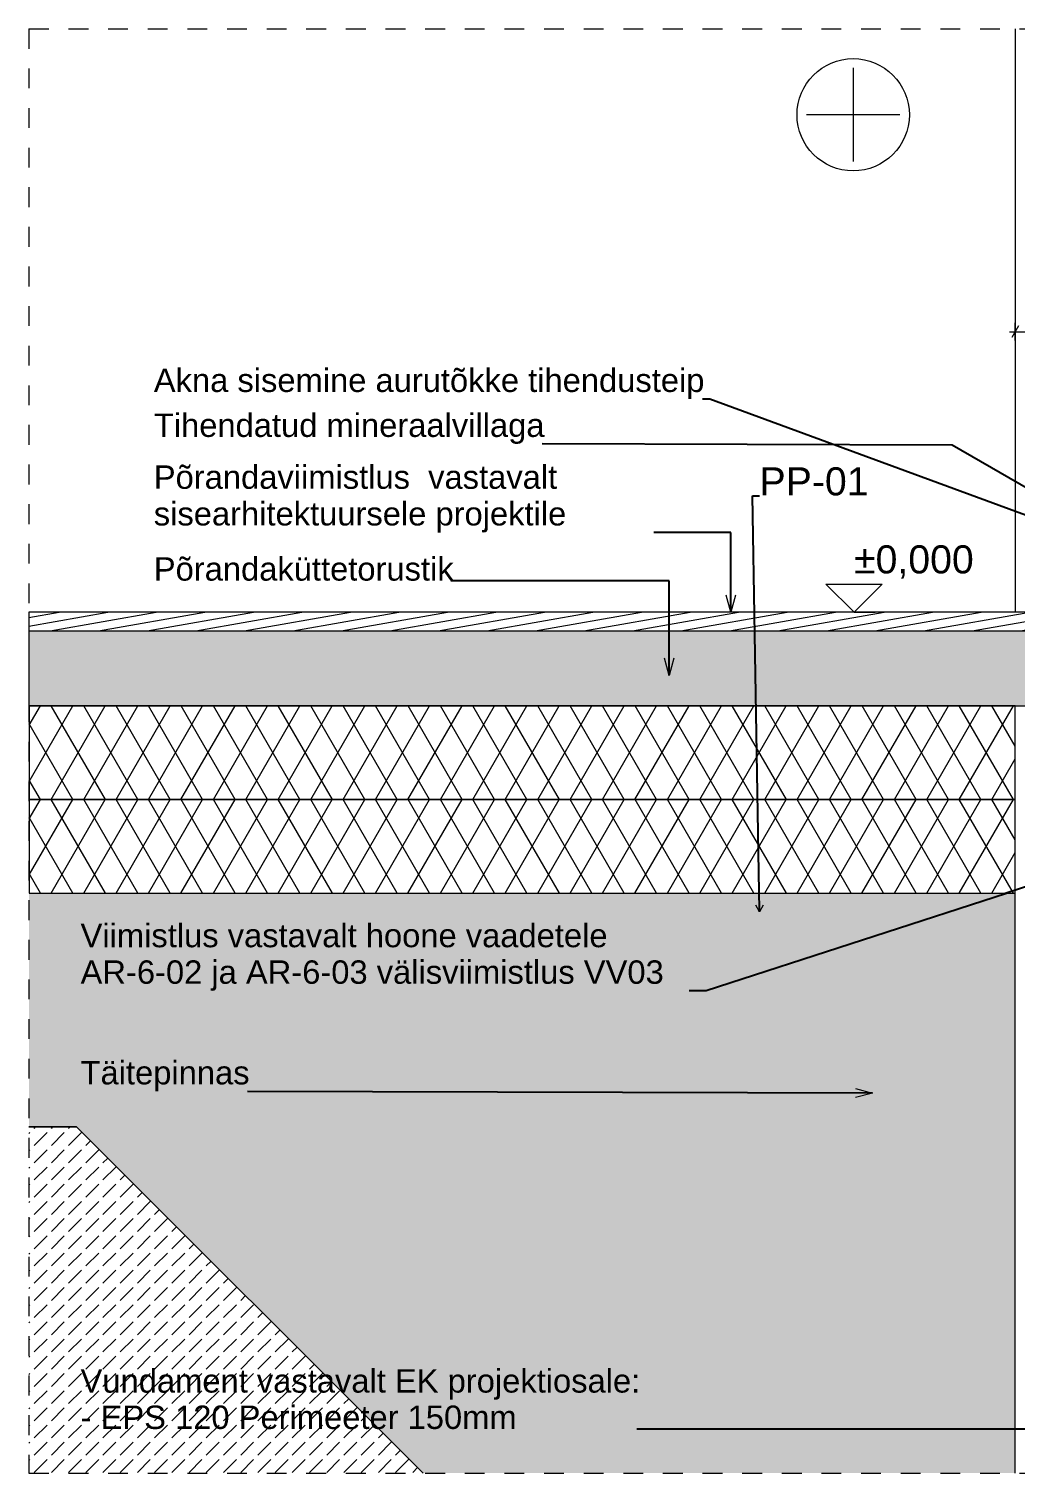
# Model space of a CAD drawing. Header units: millimetres. Extents: x 2715 to 5047, y -920 to 3095.
# Drawn here: x 2715 to 3769, y -920 to 624 of the extents above; entities that cross this region are included whole.
import ezdxf

# ---------------------------------------------------------------- set-up
doc = ezdxf.new("R2010")
doc.units = ezdxf.units.MM
doc.header["$MEASUREMENT"] = 0
doc.linetypes.add('Dashed', pattern=[42.333333333324, 21.166666666662, -21.166666666662])
doc.linetypes.add('Wipeout_Contour', pattern=[1000, 0, -1000])
for name, color, linetype, lineweight in [('0_Pen_No__1', 7, 'Continuous', 13), ('2D Drafting - General_Pen_No__1', 7, 'Continuous', 13), ('Annotation - Label_Pen_No__2', 8, 'Continuous', 15), ('Dimensioning - General_Pen_No__1', 7, 'Continuous', 13), ('New_0_Pen_No__1', 7, 'Continuous', 13), ('New_Dimensioning - General_Pen_No__1', 7, 'Continuous', 13), ('New_Structural - Bearing_Pen_No__1', 7, 'Continuous', 13)]:
    doc.layers.add(name, color=color, linetype=linetype, lineweight=lineweight)
doc.layers.add('0_Pen_No__82', color=7, linetype='Continuous', lineweight=20, true_color=0xaaaaaa)
doc.layers.add('2D Drafting - General_Pen_No__61', color=7, linetype='Continuous', lineweight=20, true_color=0x6a6a6a)
doc.layers.add('Dimensioning - General', color=7, linetype='Continuous')
doc.styles.add('GENERATED_STYLE_1', font='')
doc.styles.get('GENERATED_STYLE_1').set_extended_font_data('Arial')
doc.dimstyles.new('GENERATED_STYLE__3', dxfattribs={"dimtxt": 30, "dimasz": 9.500000000000002, "dimexe": 0.18, "dimexo": 0.0625, "dimgap": 0, "dimtad": 1, "dimtih": 1, "dimtoh": 1, "dimdec": 0, "dimzin": 0, "dimdsep": 46, "dimtxsty": 'GENERATED_STYLE_1', "dimblk": 'ARROWHEAD_2', "dimblk1": 'ARROWHEAD_2', "dimblk2": 'ARROWHEAD_2', "dimcen": 0.09, "dimse1": 1, "dimse2": 1, "dimclrd": 7, "dimclre": 7, "dimclrt": 7, "dimadec": 0, "dimazin": 0, "dimtfac": 1, "dimtdec": 4, "dimtmove": 0, "dimatfit": 3, "dimfxl": 0, "dimtolj": 1, "dimtzin": 0, "dimarcsym": 0})
doc.dimstyles.new('GENERATED_STYLE__4', dxfattribs={"dimtxt": 0.18, "dimasz": 18.24, "dimexe": 0.18, "dimexo": 0.0625, "dimgap": 0, "dimtad": 0, "dimtih": 1, "dimtoh": 1, "dimdec": 4, "dimzin": 0, "dimdsep": 46, "dimcen": 0.09, "dimadec": 0, "dimazin": 0, "dimtfac": 1, "dimtdec": 4, "dimtmove": 0, "dimatfit": 3, "dimldrblk": 'ARROWHEAD_3', "dimfxl": 0, "dimtolj": 1, "dimtzin": 0, "dimarcsym": 0})
doc.dimstyles.new('GENERATED_STYLE__5', dxfattribs={"dimtxt": 0.18, "dimasz": 7.6, "dimexe": 0.18, "dimexo": 0.0625, "dimgap": 0, "dimtad": 0, "dimtih": 1, "dimtoh": 1, "dimdec": 4, "dimzin": 0, "dimdsep": 46, "dimcen": 0.09, "dimadec": 0, "dimazin": 0, "dimtfac": 1, "dimtdec": 4, "dimtmove": 0, "dimatfit": 3, "dimldrblk": 'ARROWHEAD_14', "dimfxl": 0, "dimtolj": 1, "dimtzin": 0, "dimarcsym": 0})

# ---------------------------------------------------------------- blocks, each defined once
blk = doc.blocks.new('*D8')
at = {"layer": 'Dimensioning - General_Pen_No__1', "color": 7, "linetype": 'Continuous', "lineweight": 13}
for p, q in [((3768.811286328724, 290.5433238250697), (3768.811286328724, 309.2933238250698)), ((4040.979458752066, 290.5433238250697), (4040.979458752066, 309.2933238250698)), ((3762.698786328724, 299.9183238250697), (3768.811286328724, 299.9183238250697)), ((3772.419723828724, 306.1683238250697), (3765.202848828724, 293.6683238250698)), ((3768.811286328724, 299.9183238250697), (4040.979458752066, 299.9183238250697)), ((4037.371021252066, 293.6683238250698), (4044.587896252066, 306.1683238250697)), ((4040.979458752066, 299.9183238250697), (4047.091958752066, 299.9183238250697))]:
    blk.add_line(p, q, dxfattribs=at)
at = {"layer": 'Dimensioning - General_Pen_No__1', "color": 7, "lineweight": 13, "insert": (3870.746672242371, 305.9183236909593), "char_height": 30, "attachment_point": 7, "style": 'GENERATED_STYLE_1'}
blk.add_mtext('\\A1;{\\pql;\\fArial|b0|i0|c0|p34;270}', dxfattribs=at)
blk = doc.blocks.new('ARROWHEAD_2')
at = {"color": 0, "linetype": 'Continuous', "lineweight": 0}
for p, q in [((0, 0), (-1, 0)), ((-0.3781315, -0.655), (0.3781315, 0.655))]:
    blk.add_line(p, q, dxfattribs=at)
blk = doc.blocks.new('ARROWHEAD_3')
at = {"color": 0, "linetype": 'Continuous', "lineweight": 0}
blk.add_line((0, 0), (-1, 0), dxfattribs=at)
at = {"color": 0, "linetype": 'Continuous', "lineweight": 0, "flags": 128}
blk.add_lwpolyline([(-1, 0.2679), (0, 0), (-1, -0.2679)], dxfattribs=at)
blk = doc.blocks.new('ARROWHEAD_14')
at = {"color": 0, "linetype": 'Continuous', "lineweight": 0}
blk.add_line((0, 0), (-1, 0), dxfattribs=at)
at = {"color": 0, "linetype": 'Continuous', "lineweight": 0, "flags": 128}
blk.add_lwpolyline([(-0.9093, 0.525), (0, 0), (-0.9093, -0.525)], dxfattribs=at)

msp = doc.modelspace()

# ---------------------------------------------------------------- hatches: boundary and pattern name
at = {"layer": 'New_Structural - Bearing_Pen_No__1', "linetype": 'Continuous', "lineweight": 13}
h = msp.add_hatch(dxfattribs=at)
h.set_pattern_fill('Wood_0001', style=0, pattern_type=2)
h.set_pattern_definition([(10.00000000000001, (0, 0), (-1.562833557601175, 8.863269542312008), [])])
h.paths.add_polyline_path([(4079.580899953685, -19.84243034906357), (4079.580899953685, 0.1575696509364469), (2715.351942632282, 0.1575696509364469), (2715.351942632282, -19.84243034906357)])
h = msp.add_hatch(dxfattribs=at)
h.set_pattern_fill('Structural_Concrete_0001', style=0, pattern_type=2)
h.set_pattern_definition([(0, (0, 0), (0, 62.35383155021313), [6.000000238420001, -30.0000011921]), (0, (18.00000071526, 31.17691450028022), (0, 62.35383155021313), [6.000000238420001, -30.0000011921]), (60.00000000000014, (0, 0), (-54.00000214578026, 31.17691577510644), [6.000000238420001, -30.00000119210001]), (60.00000000000014, (36.00000143052001, 0), (-54.00000214578026, 31.17691577510644), [6.000000238420001, -30.00000119210001]), (120.0000000000003, (6.000000238420001, 0), (54.00000214578004, 31.17691577510681), [6.00000023842, -30.0000011921]), (120.0000000000003, (42.00000166894001, 0), (54.00000214578004, 31.17691577510681), [6.00000023842, -30.0000011921]), (0, (0, 6.000000238420001), (0, 12.00000047684), [0, -12.00000047684, 0, -18.00000071526]), (44.99999999999999, (6.000000238420001, 6.000000238420001), (-8.485281711415366, 8.485281711415373), [0, -9.000000357630002, 0, -15.00000059605])])
h.paths.add_polyline_path([(3958.811286328722, -100), (3958.811286328722, -20.00000000000002), (2715.351942632282, -20.00000000000002), (2715.351942632282, -100.0000000000003)])
h = msp.add_hatch(dxfattribs=at)
h.set_pattern_fill('Batt_Insulation_0001', style=0, pattern_type=2)
h.set_pattern_definition([(60.00000000000015, (3149.154032841619, -150.000007498543), (-25.98076211353319, 14.99999999999994), []), (120.0000000000003, (3149.154032841619, -150.000007498543), (25.98076211353309, 15.00000000000012), [])])
h.paths.add_polyline_path([(3768.811286328724, -100.0000000000003), (2715.761738515738, -100.0000000000003), (2715.761738515738, -200.0000149970857), (3768.811286328724, -200.0000149970857)])

# ---------------------------------------------------------------- linework, layer by layer
at = {"layer": '2D Drafting - General_Pen_No__1', "color": 7, "linetype": 'Continuous', "lineweight": 13}
for points in [[(3595.849216656008, 581.7532761972237), (3595.849216656008, 481.7532761972192)], [(3645.84921665601, 531.7532761972217), (3545.849216656005, 531.7532761972217)]]:
    msp.add_lwpolyline(points, dxfattribs=at)
msp.add_circle((3595.849216656008, 531.7532761972217), 59.99999999999762, dxfattribs=at)
at = {"layer": 'New_0_Pen_No__1', "color": 7, "linetype": 'Dashed', "lineweight": 13}
msp.add_lwpolyline([(2715.351942632282, 623.5415151328278), (5047.110300796499, 623.541515132827)], dxfattribs=at)
at = {"layer": 'New_Dimensioning - General_Pen_No__1', "color": 7, "linetype": 'Continuous', "lineweight": 13}
for p, q in [((3596.782833950405, 0), (3566.782833950405, 30)), ((3566.782833950405, 30), (3626.782833950405, 30)), ((3626.782833950405, 30), (3596.782833950405, 0)), ((3596.782833950405, 0), (3574.282833950405, 0)), ((3596.782833950405, 0), (3619.282833950405, 0))]:
    msp.add_line(p, q, dxfattribs=at)
at = {"layer": 'New_Structural - Bearing_Pen_No__1', "color": 7, "linetype": 'Continuous', "lineweight": 13}
msp.add_line((3768.811286328724, 623.5415151328278), (3768.811286328724, 0), dxfattribs=at)
at = {"layer": 'New_Structural - Bearing_Pen_No__1', "color": 7, "linetype": 'Continuous', "lineweight": 13, "flags": 128}
for points in [[(4079.580899953685, -19.84243034906357), (4079.580899953685, 0.1575696509364469), (2715.351942632282, 0.1575696509364469), (2715.351942632282, -19.84243034906357)], [(3958.811286328722, -100), (3958.811286328722, -20.00000000000002), (2715.351942632282, -20.00000000000002), (2715.351942632282, -100.0000000000003)], [(3768.811286328724, -100.0000000000003), (2715.761738515738, -100.0000000000003), (2715.761738515738, -200.0000149970857), (3768.811286328724, -200.0000149970857)]]:
    msp.add_lwpolyline(points, close=True, dxfattribs=at)

# ---------------------------------------------------------------- texts
at = {"layer": 'Annotation - Label_Pen_No__2', "color": 8, "linetype": 'Continuous', "lineweight": 15, "char_height": 25, "attachment_point": 7, "style": 'GENERATED_STYLE_1'}
for s, insert, rotation in [('\\A1;{\\pql;\\fArial|b0|i0|c0|p34;Akna sisemine aurutõkke tihendusteip}', (2848.785839951127, 227.9332133327254), 359.9999718948022), ('\\A1;{\\pql;\\fArial|b0|i0|c0|p34;T\\fArial|b0|i0|c0|p34;ihendatud mineraalvillaga}', (2848.785816391293, 179.9036975565534), 359.9999718948019)]:
    msp.add_mtext(s, dxfattribs=dict(at, insert=insert, rotation=rotation))
at = {"layer": 'Annotation - Label_Pen_No__2', "color": 8, "linetype": 'Continuous', "lineweight": 15, "insert": (2848.785769307905, 85.29012667971881), "char_height": 25, "width": 534.0090256950721, "attachment_point": 7, "line_spacing_factor": 0.9400370317618572, "style": 'GENERATED_STYLE_1'}
msp.add_mtext('\\A1;{\\pql;\\fArial|b0|i0|c0|p34;Põrandaviimistlus \\fArial|b0|i0|c0|p34; \\fArial|b0|i0|c0|p34;vastavalt sisearhitektuur\\fArial|b0|i0|c0|p34;sele projektile}', dxfattribs=at)
at = {"layer": 'Annotation - Label_Pen_No__2', "color": 8, "linetype": 'Continuous', "lineweight": 15, "attachment_point": 7, "style": 'GENERATED_STYLE_1'}
for s, insert, char_height in [('\\A1;{\\pql;\\fArial|b0|i0|c0|p34;PP\\fArial|b0|i0|c0|p34;-01}', (3495.798056518662, 124.5360210739857), 30), ('\\A1;{\\pql;\\fArial|b0|i0|c0|p34;Põrandaküttetorustik}', (2848.785769307905, 33.50858842819202), 25)]:
    msp.add_mtext(s, dxfattribs=dict(at, insert=insert, char_height=char_height))
at = {"layer": 'New_Dimensioning - General_Pen_No__1', "color": 7, "lineweight": 13, "insert": (3596.782834469204, 36), "char_height": 30, "attachment_point": 7, "style": 'GENERATED_STYLE_1'}
msp.add_mtext('\\A1;{\\pql;\\fArial|b0|i0|c0|p34;±0,000}', dxfattribs=at)

# ---------------------------------------------------------------- dimensions: what is measured, and where the dimension line sits
at = {"layer": 'Dimensioning - General', "color": 7, "linetype": 'Continuous', "lineweight": 13}
dim = msp.add_linear_dim(base=(4040.979458752066, 299.9183238250697), p1=(3768.811286328724, 0), p2=(4040.979458752066, 255.3448073833607), text='270', dimstyle='GENERATED_STYLE__3', dxfattribs=at)
dim.commit()
dim.dimension.update_dxf_attribs({"geometry": '*D8', "text_midpoint": (3905.052572005097, 320.9183236909593), "dimtype": 160})

# ---------------------------------------------------------------- leaders
at = {"layer": 'Annotation - Label_Pen_No__2', "color": 8, "linetype": 'Continuous', "lineweight": 15, "annotation_type": 0, "has_hookline": 1, "hookline_direction": 1}
for points, text_width, horizontal_direction in [([(4079.580899953685, -6.336585733327578), (3442.660839951056, 227.9329220202676), (3435.060839951057, 227.9329257482822)], 586.2750000000001, (0.9999999999998797, -4.905282387175303e-07, 0)), ([(4064.765761413479, -30.13447215288352), (3701.445732548574, 178.5317650170676), (3263.460816391243, 179.9034941467538)], 414.675, (0.9999999999998797, -4.905282440466009e-07, 0))]:
    msp.add_leader(points, dimstyle='GENERATED_STYLE__5', dxfattribs=dict(at, text_width=text_width, horizontal_direction=horizontal_direction))
for points, text_width in [([(3465.127764057551, 4.762547300973807e-06), (3465.127764057551, 85.29012667971881), (3382.794795002977, 85.29012667971881)], 438.175), ([(3399.210671179931, -67.42153414505154), (3399.210671179931, 33.50858842819202), (3165.985769307905, 33.50858842819202)], 317.2)]:
    msp.add_leader(points, dimstyle='GENERATED_STYLE__4', dxfattribs=dict(at, text_width=text_width))

# ---------------------------------------------------------------- wipeouts: each hides what was drawn before it
at = {"color": 254, "linetype": 'Wipeout_Contour', "lineweight": 0, "ltscale": 22926.7226740633}
msp.add_wipeout([(2715.351942632282, -549.9999268314522), (2766.3477005801014, -549.9999268314522), (3136.3476338148557, -919.9999524329556), (3557.671188018011, -919.9999524329556), (3768.8112863287242, -919.9999524329556), (3768.8112863287242, -300.00002619889426), (2715.351942632282, -300.00002619889426)], dxfattribs=at)

# ---------------------------------------------------------------- next in the draw order: hatches: boundary and pattern name
at = {"layer": '0_Pen_No__82', "linetype": 'Continuous', "lineweight": 20, "true_color": 0xaaaaaa}
h = msp.add_hatch(dxfattribs=at)
h.set_pattern_fill('Cut_Stone_0001', color=253, style=0, pattern_type=2)
h.set_pattern_definition([(44.99999999999999, (0, 35), (-11.13693180368812, 11.13693180368813), [0, -10.5, 0, -15.75]), (109.9999999999999, (35, 35), (14.80015877737807, 5.386817257379247), [0, -7.699999999999999, 0, -13.3])])
h.paths.add_polyline_path([(2715.351942632282, -549.9999268314522), (2766.347700580101, -549.9999268314522), (3136.347633814856, -919.9999524329556), (3557.671188018011, -919.9999524329556), (3768.811286328724, -919.9999524329556), (3768.811286328724, -300.0000261988943), (2715.351942632282, -300.0000261988943)])
at = {"layer": '2D Drafting - General_Pen_No__61', "linetype": 'Continuous', "lineweight": 20, "true_color": 0x6a6a6a}
h = msp.add_hatch(dxfattribs=at)
h.set_pattern_fill('Dashed_0001', color=251, style=0, pattern_type=2)
h.set_pattern_definition([(44.99999999999999, (0, 0), (-18.38477563649663, 18.38477563649665), [19.49999928474, -6.499999761579999]), (44.99999999999999, (7.105427357601002e-15, 18.38477563649664), (-18.38477563649663, 18.38477563649665), [19.49999928474, -6.499999761579999])])
h.paths.add_polyline_path([(2766.347620591187, -549.9999385945571), (2715.351942632282, -549.9999385945571), (2715.351942632282, -919.9999524329556), (3136.347634429619, -919.9999524329556)])
at = {"layer": 'New_Structural - Bearing_Pen_No__1', "linetype": 'Continuous', "lineweight": 13}
h = msp.add_hatch(dxfattribs=at)
h.set_pattern_fill('Batt_Insulation_0001', style=0, pattern_type=2)
h.set_pattern_definition([(60.00000000000015, (3149.153966310774, -250.0000184171218), (-25.98076211353319, 14.99999999999994), []), (120.0000000000003, (3149.153966310774, -250.0000184171218), (25.98076211353309, 15.00000000000012), [])])
h.paths.add_polyline_path([(3768.811170451255, -200.0000106353494), (2715.761738515738, -200.0000106353494), (2715.761738515738, -300.0000261988943), (3768.811170451255, -300.0000261988943)])

# ---------------------------------------------------------------- next in the draw order: linework, layer by layer
at = {"layer": '0_Pen_No__1', "color": 7, "linetype": 'Dashed', "lineweight": 13}
msp.add_lwpolyline([(2715.351942632282, 623.5415151328269), (2715.351942632282, -920.0000005222538), (5047.110300796499, -920.0000005222538), (5047.110300796499, 623.541515132827)], dxfattribs=at)
at = {"layer": '0_Pen_No__1', "color": 7, "linetype": 'Continuous', "lineweight": 13}
msp.add_lwpolyline([(3136.347662557307, -919.9999524329556), (2766.347665566951, -549.9999096608716), (2715.351942632282, -549.9999096608716)], dxfattribs=at)
at = {"layer": '2D Drafting - General_Pen_No__1', "color": 7, "linetype": 'Continuous', "lineweight": 13}
msp.add_lwpolyline([(2715.351942632282, -549.9998916528679), (2766.34754115251, -549.9998891832624), (3136.347662557307, -919.9999524329556)], dxfattribs=at)
at = {"layer": 'New_0_Pen_No__1', "color": 7, "linetype": 'Continuous', "lineweight": 13}
msp.add_line((3768.811286328724, -920.0000005222538), (3768.811286328724, -120.0000000000001), dxfattribs=at)
at = {"layer": 'New_Structural - Bearing_Pen_No__1', "color": 7, "linetype": 'Continuous', "lineweight": 13, "flags": 128}
msp.add_lwpolyline([(3768.811170451255, -200.0000106353494), (2715.761738515738, -200.0000106353494), (2715.761738515738, -300.0000261988943), (3768.811170451255, -300.0000261988943)], close=True, dxfattribs=at)

# ---------------------------------------------------------------- next in the draw order: texts
at = {"layer": 'Annotation - Label_Pen_No__2', "color": 8, "linetype": 'Continuous', "lineweight": 15, "insert": (2770.541736233513, -404.5584901183426), "char_height": 25, "width": 650.1190532221664, "attachment_point": 7, "line_spacing_factor": 0.9377930603313537, "style": 'GENERATED_STYLE_1'}
msp.add_mtext('\\A1;{\\pql;\\fArial|b0|i0|c0|p34;Viimistlus vastavalt hoone vaadetele AR-6-02 ja AR-6-03 välisviimistlus VV03}', dxfattribs=at)
at = {"layer": 'Annotation - Label_Pen_No__2', "color": 8, "linetype": 'Continuous', "lineweight": 15, "insert": (2770.541736233513, -512.0712443539853), "char_height": 24.99999999999999, "attachment_point": 7, "style": 'GENERATED_STYLE_1'}
msp.add_mtext('\\A1;{\\pql;\\fArial|b0|i0|c0|p34;Täitepinnas}', dxfattribs=at)
at = {"layer": 'Annotation - Label_Pen_No__2', "color": 8, "linetype": 'Continuous', "lineweight": 15, "insert": (2770.541736233514, -873.1813704208047), "char_height": 24.99999999999999, "attachment_point": 7, "line_spacing_factor": 0.9330362696644465, "style": 'GENERATED_STYLE_1'}
msp.add_mtext('\\A1;{\\pql;\\fArial|b0|i0|c0|p34;Vundament vastavalt EK projektiosale:\\P\\pql;\\fArial|b0|i0|c0|p34;- EPS 120 Perimeeter 150mm}', dxfattribs=at)

# ---------------------------------------------------------------- next in the draw order: leaders
at = {"layer": 'Annotation - Label_Pen_No__2', "color": 8, "linetype": 'Continuous', "lineweight": 15, "annotation_type": 0, "has_hookline": 1}
for points, dimstyle, hookline_direction, text_width in [([(3495.797999661377, -320.0000261988941), (3488.198056518662, 124.5360210739857), (3495.798056518662, 124.5360210739857)], 'GENERATED_STYLE__5', 0, 105.45), ([(4118.811299944983, -182.9462319078215), (3438.900789455679, -404.5584901183426), (3420.660789455679, -404.5584901183426)], 'GENERATED_STYLE__4', 1, 620.9), ([(3616.475079255217, -513.8370443539853), (2948.741736233513, -512.0712443539853)], 'GENERATED_STYLE__4', 1, 178.1999999999999), ([(4108.811298739937, -882.1544217978494), (3858.728775010372, -873.1813704208047), (3364.716736233514, -873.1813704208047)], 'GENERATED_STYLE__4', 1, 594.175)]:
    msp.add_leader(points, dimstyle=dimstyle, dxfattribs=dict(at, hookline_direction=hookline_direction, text_width=text_width))

doc.saveas('drawing.dxf')
